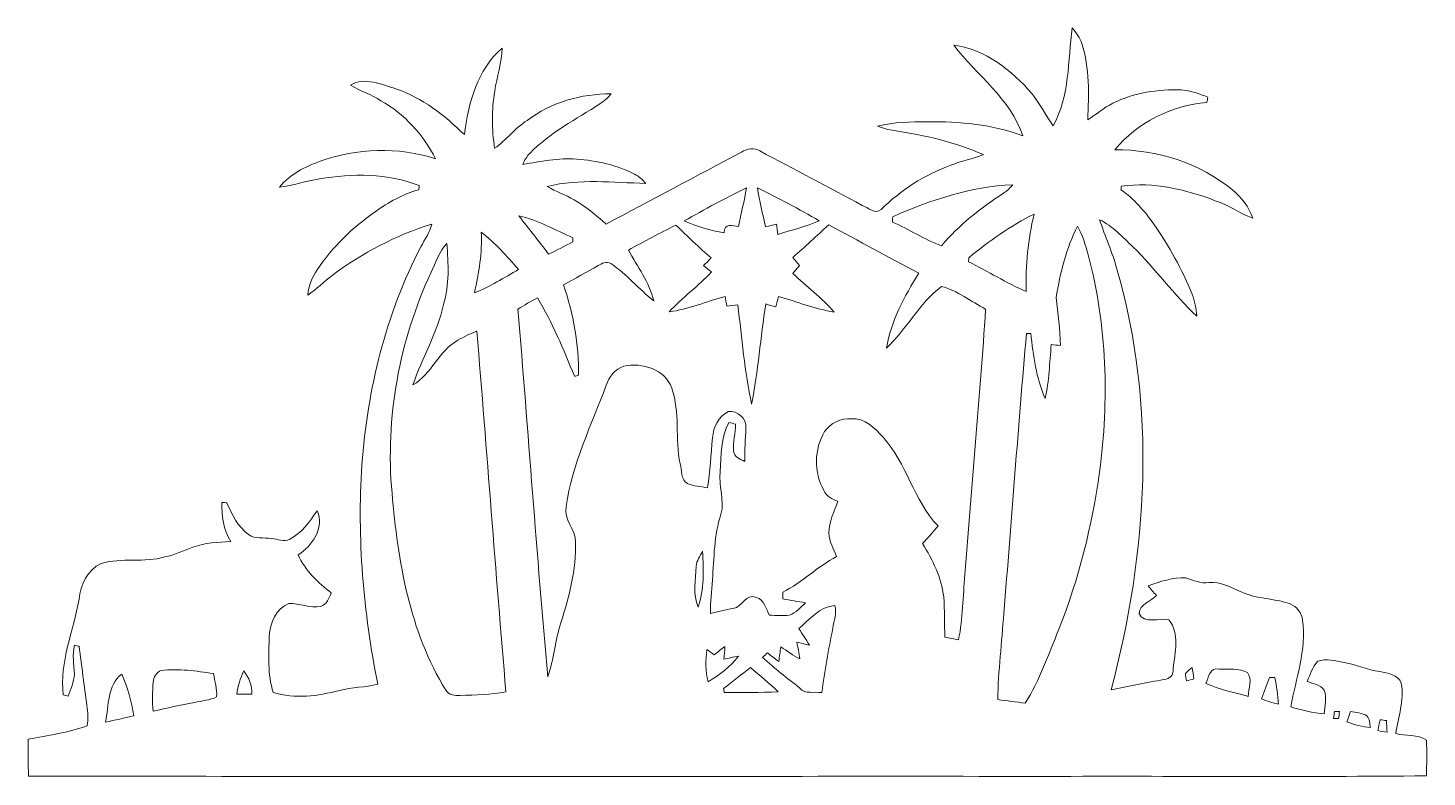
# Model space of a CAD drawing. Header units: centimetres. Extents: x -16.2 to 16.2, y -8.7 to 8.7.
import ezdxf

# ---------------------------------------------------------------- set-up
doc = ezdxf.new("R2010")
doc.units = ezdxf.units.CM
doc.header["$MEASUREMENT"] = 0
doc.layers.add('Layer 1', color=7, linetype='Continuous')

msp = doc.modelspace()

# ---------------------------------------------------------------- linework, layer by layer
at = {"layer": 'Layer 1', "color": 251, "lineweight": 9}
for points, knots in [([(7.99296, 8.67396), (8.07974, 8.56177), (8.17499, 8.44959), (8.21627, 8.31095), (8.21627, 8.31095), (8.39654, 7.74192), (8.3789, 7.13585), (8.35174, 6.54671), (8.35174, 6.54671), (8.54894, 6.66912), (8.72356, 6.82646), (8.93347, 6.92771), (8.93347, 6.92771), (9.42348, 7.17642), (9.98404, 7.25544), (10.52838, 7.23709), (10.52838, 7.23709), (10.73934, 7.22016), (10.94042, 7.14502), (11.13798, 7.07235), (11.13798, 7.07235), (11.12845, 7.03037), (11.11963, 6.98803), (11.11081, 6.9457), (11.11081, 6.9457), (10.29942, 6.87938), (9.50003, 6.48497), (8.98144, 5.85244), (8.98144, 5.85244), (9.95864, 5.85809), (10.9443, 5.54447), (11.70313, 4.92217), (11.70313, 4.92217), (11.91409, 4.7493), (12.08942, 4.52529), (12.17549, 4.26459), (12.17549, 4.26459), (11.8774, 4.37995), (11.61105, 4.56516), (11.30907, 4.67134), (11.30907, 4.67134), (10.61974, 4.92993), (9.87115, 5.11372), (9.13243, 5.00507), (9.13243, 5.00507), (9.12961, 4.98426), (9.12397, 4.94298), (9.1215, 4.92217), (9.1215, 4.92217), (9.42771, 4.71156), (9.67148, 4.42687), (9.8842, 4.12524), (9.8842, 4.12524), (10.23733, 3.62006), (10.54143, 3.0782), (10.76968, 2.50529), (10.76968, 2.50529), (10.83741, 2.34371), (10.8621, 2.16944), (10.87727, 1.99552), (10.87727, 1.99552), (10.34599, 2.49435), (9.91807, 3.09231), (9.39666, 3.60242), (9.39666, 3.60242), (9.15924, 3.83208), (8.92676, 4.08256), (8.62655, 4.23002), (8.62655, 4.23002), (8.74967, 3.84584), (8.92747, 3.48036), (9.02343, 3.08702), (9.02343, 3.08702), (9.95652, -0.08587), (9.73745, -3.49899), (8.8936, -6.66729), (8.8936, -6.66729), (9.3, -6.57839), (9.70781, -6.49655), (10.1188, -6.43022), (10.1188, -6.43022), (10.24933, -6.41611), (10.34987, -6.32474), (10.32835, -6.17446), (10.32835, -6.17446), (10.38233, -5.80051), (10.48675, -5.36942), (10.23486, -5.04275), (10.23486, -5.04275), (10.02461, -4.98489), (9.64855, -5.16022), (9.5413, -4.89352), (9.5413, -4.89352), (9.54942, -4.68891), (9.81612, -4.61624), (9.94276, -4.47619), (9.94276, -4.47619), (9.87785, -4.40422), (9.81259, -4.33261), (9.75191, -4.25711), (9.75191, -4.25711), (10.03237, -4.16116), (10.32518, -4.05215), (10.62645, -4.06943), (10.62645, -4.06943), (10.79825, -4.13152), (10.97005, -4.20631), (11.15808, -4.18091), (11.15808, -4.18091), (11.42866, -4.14669), (11.66926, -4.29345), (11.90703, -4.39752), (11.90703, -4.39752), (12.26581, -4.56191), (12.67503, -4.54427), (13.04474, -4.67374), (13.04474, -4.67374), (13.20243, -4.73301), (13.30897, -4.88964), (13.3319, -5.05333), (13.3319, -5.05333), (13.42362, -5.73948), (13.1795, -6.39706), (13.05603, -7.0617), (13.05603, -7.0617), (13.31038, -7.13789), (13.56967, -7.20281), (13.83531, -7.22362), (13.83531, -7.22362), (13.83214, -7.04441), (13.90834, -6.84615), (13.83038, -6.67434), (13.83038, -6.67434), (13.74359, -6.54311), (13.57179, -6.52512), (13.43597, -6.47326), (13.43597, -6.47326), (13.51005, -6.31522), (13.56156, -6.13601), (13.68186, -6.00548), (13.68186, -6.00548), (13.88012, -5.92857), (14.09531, -5.99525), (14.29428, -6.03582), (14.29428, -6.03582), (14.57897, -6.07074), (14.83756, -6.20868), (15.12295, -6.24501), (15.12295, -6.24501), (15.30216, -6.27712), (15.54699, -6.3124), (15.61614, -6.51348), (15.61614, -6.51348), (15.70257, -6.90965), (15.53923, -7.29241), (15.49478, -7.68188), (15.49478, -7.68188), (15.72514, -7.73444), (15.99431, -7.6967), (16.19998, -7.8311), (16.19998, -7.8311), (16.21586, -8.10698), (16.20951, -8.38426), (16.20104, -8.66084), (16.20104, -8.66084), (13.36929, -8.68694), (10.53719, -8.66472), (7.70545, -8.67213), (7.70545, -8.67213), (-0.2638, -8.66648), (-8.23305, -8.68306), (-16.2023, -8.66401), (-16.2023, -8.66401), (-16.20936, -8.37897), (-16.21324, -8.09428), (-16.20548, -7.80958), (-16.20548, -7.80958), (-15.75039, -7.71892), (-15.27802, -7.66389), (-14.84411, -7.49879), (-14.84411, -7.49879), (-14.7986, -7.34709), (-14.83599, -7.18658), (-14.84869, -7.03241), (-14.84869, -7.03241), (-14.91184, -6.57451), (-14.96476, -6.11484), (-15.02685, -5.65693), (-15.02685, -5.65693), (-15.05436, -5.65023), (-15.1094, -5.63718), (-15.13691, -5.63083), (-15.13691, -5.63083), (-15.19265, -5.85343), (-15.14503, -6.08062), (-15.13727, -6.30534), (-15.13727, -6.30534), (-15.15173, -6.48243), (-15.22123, -6.64824), (-15.28191, -6.81334), (-15.28191, -6.81334), (-15.31048, -6.80593), (-15.36692, -6.79111), (-15.3955, -6.78371), (-15.3955, -6.78371), (-15.48793, -6.01783), (-15.15596, -5.30345), (-15.03002, -4.56473), (-15.03002, -4.56473), (-14.98769, -4.23348), (-14.83705, -3.88423), (-14.51673, -3.73571), (-14.51673, -3.73571), (-14.03589, -3.59636), (-13.52119, -3.72583), (-13.03894, -3.58507), (-13.03894, -3.58507), (-12.81281, -3.53956), (-12.60467, -3.43796), (-12.38948, -3.35929), (-12.38948, -3.35929), (-12.10937, -3.25734), (-11.8074, -3.2457), (-11.51283, -3.22665), (-11.51283, -3.22665), (-11.68004, -2.95677), (-11.73402, -2.63575), (-11.71638, -2.32142), (-11.71638, -2.32142), (-11.68851, -2.32354), (-11.63312, -2.32812), (-11.60561, -2.33059), (-11.60561, -2.33059), (-11.48707, -2.6047), (-11.34808, -2.88728), (-11.10008, -3.06755), (-11.10008, -3.06755), (-10.94944, -3.1822), (-10.74448, -3.12752), (-10.57126, -3.16033), (-10.57126, -3.16033), (-10.43051, -3.16456), (-10.27846, -3.25734), (-10.14652, -3.17091), (-10.14652, -3.17091), (-9.86077, -3.03403), (-9.68756, -2.76663), (-9.5087, -2.51898), (-9.5087, -2.51898), (-9.33619, -2.9035), (-9.62476, -3.33813), (-9.95179, -3.53674), (-9.95179, -3.53674), (-9.78916, -3.90363), (-9.49706, -4.18021), (-9.18202, -4.41868), (-9.18202, -4.41868), (-9.23988, -4.53157), (-9.28539, -4.69561), (-9.42756, -4.73301), (-9.42756, -4.73301), (-9.67803, -4.78875), (-9.91933, -4.64728), (-10.16769, -4.66845), (-10.16769, -4.66845), (-10.45485, -4.78593), (-10.61219, -5.11542), (-10.61959, -5.41422), (-10.61959, -5.41422), (-10.63617, -5.8492), (-10.66157, -6.30851), (-10.52893, -6.72797), (-10.52893, -6.72797), (-10.02481, -6.88495), (-9.49494, -6.80981), (-8.99541, -6.6814), (-8.99541, -6.6814), (-8.70189, -6.61049), (-8.3978, -6.60379), (-8.10358, -6.53782), (-8.10358, -6.53782), (-8.44366, -4.86777), (-8.58336, -3.15292), (-8.474, -1.45112), (-8.474, -1.45112), (-8.34241, 0.29796), (-7.92402, 2.04315), (-7.10522, 3.60207), (-7.10522, 3.60207), (-7.01315, 3.77317), (-6.90237, 3.93792), (-6.8551, 4.12877), (-6.8551, 4.12877), (-7.68554, 3.87018), (-8.46659, 3.45955), (-9.16227, 2.9385), (-9.16227, 2.9385), (-9.35841, 2.79597), (-9.52563, 2.61747), (-9.72918, 2.48482), (-9.72918, 2.48482), (-9.71613, 2.69967), (-9.62229, 2.8951), (-9.50658, 3.07185), (-9.50658, 3.07185), (-9.15521, 3.60242), (-8.68743, 4.04975), (-8.16708, 4.41311), (-8.16708, 4.41311), (-7.85734, 4.63183), (-7.52221, 4.82762), (-7.15249, 4.92464), (-7.15249, 4.92464), (-7.15073, 4.94827), (-7.14685, 4.9959), (-7.14509, 5.01953), (-7.14509, 5.01953), (-7.87745, 5.31057), (-8.68919, 5.30281), (-9.45613, 5.17652), (-9.45613, 5.17652), (-9.76834, 5.13101), (-10.06679, 5.01742), (-10.38182, 4.98672), (-10.38182, 4.98672), (-10.14758, 5.28729), (-9.79021, 5.45204), (-9.44308, 5.58468), (-9.44308, 5.58468), (-8.5883, 5.89301), (-7.63404, 5.92194), (-6.76867, 5.6436), (-6.76867, 5.6436), (-7.04842, 6.19957), (-7.48657, 6.68076), (-8.03091, 6.98733), (-8.03091, 6.98733), (-8.24999, 7.1422), (-8.51739, 7.20252), (-8.73999, 7.34998), (-8.73999, 7.34998), (-8.40697, 7.54577), (-8.01892, 7.36692), (-7.68554, 7.2632), (-7.68554, 7.2632), (-7.0703, 7.05859), (-6.55665, 6.6469), (-6.09698, 6.20169), (-6.09698, 6.20169), (-6.00561, 6.93018), (-5.79853, 7.71652), (-5.21892, 8.2097), (-5.21892, 8.2097), (-5.22915, 7.86962), (-5.35086, 7.54507), (-5.39178, 7.20852), (-5.39178, 7.20852), (-5.4708, 6.77213), (-5.46092, 6.3234), (-5.39742, 5.8856), (-5.39742, 5.8856), (-5.12261, 6.07399), (-4.9247, 6.35374), (-4.64036, 6.53119), (-4.64036, 6.53119), (-4.0865, 6.95276), (-3.388, 7.14996), (-2.69691, 7.14784), (-2.69691, 7.14784), (-2.76817, 7.05929), (-2.85284, 6.98345), (-2.94915, 6.92312), (-2.94915, 6.92312), (-3.50618, 6.55694), (-4.1119, 6.24861), (-4.58251, 5.76672), (-4.58251, 5.76672), (-4.65483, 5.69581), (-4.70069, 5.60409), (-4.74267, 5.51307), (-4.74267, 5.51307), (-4.32992, 5.57657), (-3.91682, 5.66512), (-3.49631, 5.63689), (-3.49631, 5.63689), (-3.03417, 5.59985), (-2.56638, 5.50319), (-2.15293, 5.28588), (-2.15293, 5.28588), (-2.05027, 5.23614), (-1.96596, 5.15817), (-1.89187, 5.0721), (-1.89187, 5.0721), (-2.65105, 5.09079), (-3.42857, 5.18675), (-4.1754, 5.00119), (-4.1754, 5.00119), (-3.97785, 4.88054), (-3.75489, 4.80928), (-3.55592, 4.69039), (-3.55592, 4.69039), (-3.28323, 4.53834), (-3.0451, 4.33444), (-2.81192, 4.12842), (-2.81192, 4.12842), (-1.76628, 4.68545), (-0.71747, 5.23649), (0.32569, 5.79882), (0.32569, 5.79882), (0.4541, 5.86902), (0.62238, 5.91453), (0.7529, 5.82316), (0.7529, 5.82316), (1.54489, 5.40618), (2.33511, 4.98531), (3.12357, 4.56163), (3.12357, 4.56163), (3.25904, 4.51506), (3.42872, 4.34149), (3.56066, 4.46885), (3.56066, 4.46885), (4.02351, 4.91405), (4.5689, 5.27847), (5.17779, 5.49155), (5.17779, 5.49155), (5.42227, 5.59738), (5.68897, 5.63548), (5.93415, 5.73814), (5.93415, 5.73814), (5.27904, 6.03165), (4.57208, 6.18829), (3.86476, 6.29412), (3.86476, 6.29412), (3.73282, 6.31881), (3.60229, 6.34704), (3.47952, 6.40066), (3.47952, 6.40066), (3.85735, 6.4945), (4.24893, 6.49979), (4.63628, 6.50085), (4.63628, 6.50085), (5.3817, 6.50543), (6.14299, 6.44334), (6.84538, 6.17559), (6.84538, 6.17559), (6.56598, 7.03777), (5.77505, 7.57752), (5.24835, 8.27673), (5.24835, 8.27673), (5.97966, 8.17866), (6.58996, 7.69747), (7.05563, 7.15172), (7.05563, 7.15172), (7.23908, 6.91712), (7.38124, 6.65395), (7.54952, 6.40842), (7.54952, 6.40842), (7.93863, 7.10022), (7.88678, 7.91407), (7.99296, 8.67396), (7.99296, 8.67396), (7.99296, 8.67396), (7.99296, 8.67396), (7.99296, 8.67396)], [0, 0, 0, 0, 0.00854701, 0.00854701, 0.00854701, 0.00854701, 0.01709402, 0.01709402, 0.01709402, 0.01709402, 0.02564103, 0.02564103, 0.02564103, 0.02564103, 0.03418803, 0.03418803, 0.03418803, 0.03418803, 0.04273504, 0.04273504, 0.04273504, 0.04273504, 0.05128205, 0.05128205, 0.05128205, 0.05128205, 0.05982906, 0.05982906, 0.05982906, 0.05982906, 0.06837607, 0.06837607, 0.06837607, 0.06837607, 0.07692308, 0.07692308, 0.07692308, 0.07692308, 0.08547009, 0.08547009, 0.08547009, 0.08547009, 0.09401709, 0.09401709, 0.09401709, 0.09401709, 0.1025641, 0.1025641, 0.1025641, 0.1025641, 0.11111111, 0.11111111, 0.11111111, 0.11111111, 0.11965812, 0.11965812, 0.11965812, 0.11965812, 0.12820513, 0.12820513, 0.12820513, 0.12820513, 0.13675214, 0.13675214, 0.13675214, 0.13675214, 0.14529915, 0.14529915, 0.14529915, 0.14529915, 0.15384615, 0.15384615, 0.15384615, 0.15384615, 0.16239316, 0.16239316, 0.16239316, 0.16239316, 0.17094017, 0.17094017, 0.17094017, 0.17094017, 0.17948718, 0.17948718, 0.17948718, 0.17948718, 0.18803419, 0.18803419, 0.18803419, 0.18803419, 0.1965812, 0.1965812, 0.1965812, 0.1965812, 0.20512821, 0.20512821, 0.20512821, 0.20512821, 0.21367521, 0.21367521, 0.21367521, 0.21367521, 0.22222222, 0.22222222, 0.22222222, 0.22222222, 0.23076923, 0.23076923, 0.23076923, 0.23076923, 0.23931624, 0.23931624, 0.23931624, 0.23931624, 0.24786325, 0.24786325, 0.24786325, 0.24786325, 0.25641026, 0.25641026, 0.25641026, 0.25641026, 0.26495726, 0.26495726, 0.26495726, 0.26495726, 0.27350427, 0.27350427, 0.27350427, 0.27350427, 0.28205128, 0.28205128, 0.28205128, 0.28205128, 0.29059829, 0.29059829, 0.29059829, 0.29059829, 0.2991453, 0.2991453, 0.2991453, 0.2991453, 0.30769231, 0.30769231, 0.30769231, 0.30769231, 0.31623932, 0.31623932, 0.31623932, 0.31623932, 0.32478632, 0.32478632, 0.32478632, 0.32478632, 0.33333333, 0.33333333, 0.33333333, 0.33333333, 0.34188034, 0.34188034, 0.34188034, 0.34188034, 0.35042735, 0.35042735, 0.35042735, 0.35042735, 0.35897436, 0.35897436, 0.35897436, 0.35897436, 0.36752137, 0.36752137, 0.36752137, 0.36752137, 0.37606838, 0.37606838, 0.37606838, 0.37606838, 0.38461538, 0.38461538, 0.38461538, 0.38461538, 0.39316239, 0.39316239, 0.39316239, 0.39316239, 0.4017094, 0.4017094, 0.4017094, 0.4017094, 0.41025641, 0.41025641, 0.41025641, 0.41025641, 0.41880342, 0.41880342, 0.41880342, 0.41880342, 0.42735043, 0.42735043, 0.42735043, 0.42735043, 0.43589744, 0.43589744, 0.43589744, 0.43589744, 0.44444444, 0.44444444, 0.44444444, 0.44444444, 0.45299145, 0.45299145, 0.45299145, 0.45299145, 0.46153846, 0.46153846, 0.46153846, 0.46153846, 0.47008547, 0.47008547, 0.47008547, 0.47008547, 0.47863248, 0.47863248, 0.47863248, 0.47863248, 0.48717949, 0.48717949, 0.48717949, 0.48717949, 0.4957265, 0.4957265, 0.4957265, 0.4957265, 0.5042735, 0.5042735, 0.5042735, 0.5042735, 0.51282051, 0.51282051, 0.51282051, 0.51282051, 0.52136752, 0.52136752, 0.52136752, 0.52136752, 0.52991453, 0.52991453, 0.52991453, 0.52991453, 0.53846154, 0.53846154, 0.53846154, 0.53846154, 0.54700855, 0.54700855, 0.54700855, 0.54700855, 0.55555556, 0.55555556, 0.55555556, 0.55555556, 0.56410256, 0.56410256, 0.56410256, 0.56410256, 0.57264957, 0.57264957, 0.57264957, 0.57264957, 0.58119658, 0.58119658, 0.58119658, 0.58119658, 0.58974359, 0.58974359, 0.58974359, 0.58974359, 0.5982906, 0.5982906, 0.5982906, 0.5982906, 0.60683761, 0.60683761, 0.60683761, 0.60683761, 0.61538462, 0.61538462, 0.61538462, 0.61538462, 0.62393162, 0.62393162, 0.62393162, 0.62393162, 0.63247863, 0.63247863, 0.63247863, 0.63247863, 0.64102564, 0.64102564, 0.64102564, 0.64102564, 0.64957265, 0.64957265, 0.64957265, 0.64957265, 0.65811966, 0.65811966, 0.65811966, 0.65811966, 0.66666667, 0.66666667, 0.66666667, 0.66666667, 0.67521368, 0.67521368, 0.67521368, 0.67521368, 0.68376068, 0.68376068, 0.68376068, 0.68376068, 0.69230769, 0.69230769, 0.69230769, 0.69230769, 0.7008547, 0.7008547, 0.7008547, 0.7008547, 0.70940171, 0.70940171, 0.70940171, 0.70940171, 0.71794872, 0.71794872, 0.71794872, 0.71794872, 0.72649573, 0.72649573, 0.72649573, 0.72649573, 0.73504274, 0.73504274, 0.73504274, 0.73504274, 0.74358974, 0.74358974, 0.74358974, 0.74358974, 0.75213675, 0.75213675, 0.75213675, 0.75213675, 0.76068376, 0.76068376, 0.76068376, 0.76068376, 0.76923077, 0.76923077, 0.76923077, 0.76923077, 0.77777778, 0.77777778, 0.77777778, 0.77777778, 0.78632479, 0.78632479, 0.78632479, 0.78632479, 0.79487179, 0.79487179, 0.79487179, 0.79487179, 0.8034188, 0.8034188, 0.8034188, 0.8034188, 0.81196581, 0.81196581, 0.81196581, 0.81196581, 0.82051282, 0.82051282, 0.82051282, 0.82051282, 0.82905983, 0.82905983, 0.82905983, 0.82905983, 0.83760684, 0.83760684, 0.83760684, 0.83760684, 0.84615385, 0.84615385, 0.84615385, 0.84615385, 0.85470085, 0.85470085, 0.85470085, 0.85470085, 0.86324786, 0.86324786, 0.86324786, 0.86324786, 0.87179487, 0.87179487, 0.87179487, 0.87179487, 0.88034188, 0.88034188, 0.88034188, 0.88034188, 0.88888889, 0.88888889, 0.88888889, 0.88888889, 0.8974359, 0.8974359, 0.8974359, 0.8974359, 0.90598291, 0.90598291, 0.90598291, 0.90598291, 0.91452991, 0.91452991, 0.91452991, 0.91452991, 0.92307692, 0.92307692, 0.92307692, 0.92307692, 0.93162393, 0.93162393, 0.93162393, 0.93162393, 0.94017094, 0.94017094, 0.94017094, 0.94017094, 0.94871795, 0.94871795, 0.94871795, 0.94871795, 0.95726496, 0.95726496, 0.95726496, 0.95726496, 0.96581197, 0.96581197, 0.96581197, 0.96581197, 0.97435897, 0.97435897, 0.97435897, 0.97435897, 0.98290598, 0.98290598, 0.98290598, 0.98290598, 1, 1, 1, 1]), ([(-1.00322, 4.20426), (-0.70901, 4.07021), (-0.39327, 3.98554), (-0.07648, 3.9231), (-0.07648, 3.9231), (-0.07436, 4.1651), (0.1179, 4.08961), (0.25302, 4.07585), (0.25302, 4.07585), (0.31475, 4.37254), (0.39201, 4.66605), (0.44175, 4.9652), (0.44175, 4.9652), (-0.0539, 4.73943), (-0.52415, 4.46214), (-1.00322, 4.20426), (-1.00322, 4.20426), (-1.00322, 4.20426), (-1.00322, 4.20426), (-1.00322, 4.20426)], [0, 0, 0, 0, 0.16666667, 0.16666667, 0.16666667, 0.16666667, 0.33333333, 0.33333333, 0.33333333, 0.33333333, 0.5, 0.5, 0.5, 0.5, 0.66666667, 0.66666667, 0.66666667, 0.66666667, 1, 1, 1, 1]), ([(0.69928, 4.96626), (0.72645, 4.65935), (0.82769, 4.36548), (0.8859, 4.06386), (0.8859, 4.06386), (0.97057, 4.08361), (1.05453, 4.10619), (1.13849, 4.12947), (1.13849, 4.12947), (1.14555, 4.0695), (1.15966, 3.94991), (1.16671, 3.88994), (1.16671, 3.88994), (1.4888, 3.98836), (1.81688, 4.07162), (2.12697, 4.20532), (2.12697, 4.20532), (1.6606, 4.4759), (1.18506, 4.73308), (0.69928, 4.96626), (0.69928, 4.96626), (0.69928, 4.96626), (0.69928, 4.96626), (0.69928, 4.96626)], [0, 0, 0, 0, 0.14285714, 0.14285714, 0.14285714, 0.14285714, 0.28571429, 0.28571429, 0.28571429, 0.28571429, 0.42857143, 0.42857143, 0.42857143, 0.42857143, 0.57142857, 0.57142857, 0.57142857, 0.57142857, 0.71428571, 0.71428571, 0.71428571, 0.71428571, 1, 1, 1, 1]), ([(3.82983, 4.29881), (3.82807, 4.25789), (3.82701, 4.21696), (3.82595, 4.17569), (3.82595, 4.17569), (4.21048, 4.006), (4.56502, 3.77387), (4.95943, 3.62571), (4.95943, 3.62571), (5.36583, 4.10831), (5.87347, 4.49742), (6.39699, 4.84491), (6.39699, 4.84491), (6.4799, 4.89677), (6.5501, 4.96485), (6.61219, 5.03999), (6.61219, 5.03999), (5.6417, 4.99801), (4.71178, 4.6858), (3.82983, 4.29881), (3.82983, 4.29881), (3.82983, 4.29881), (3.82983, 4.29881), (3.82983, 4.29881)], [0, 0, 0, 0, 0.14285714, 0.14285714, 0.14285714, 0.14285714, 0.28571429, 0.28571429, 0.28571429, 0.28571429, 0.42857143, 0.42857143, 0.42857143, 0.42857143, 0.57142857, 0.57142857, 0.57142857, 0.57142857, 0.71428571, 0.71428571, 0.71428571, 0.71428571, 1, 1, 1, 1]), ([(-4.83651, 4.3175), (-4.60297, 4.02399), (-4.36872, 3.73154), (-4.14436, 3.43062), (-4.14436, 3.43062), (-3.95774, 3.52446), (-3.77253, 3.62147), (-3.58591, 3.71531), (-3.58591, 3.71531), (-3.58556, 3.73965), (-3.58521, 3.78799), (-3.58485, 3.81233), (-3.58485, 3.81233), (-3.9969, 3.99119), (-4.39166, 4.22931), (-4.83651, 4.3175), (-4.83651, 4.3175), (-4.83651, 4.3175), (-4.83651, 4.3175), (-4.83651, 4.3175)], [0, 0, 0, 0, 0.16666667, 0.16666667, 0.16666667, 0.16666667, 0.33333333, 0.33333333, 0.33333333, 0.33333333, 0.5, 0.5, 0.5, 0.5, 0.66666667, 0.66666667, 0.66666667, 0.66666667, 1, 1, 1, 1]), ([(5.59443, 3.35019), (5.59301, 3.3262), (5.59054, 3.27857), (5.58913, 3.25459), (5.58913, 3.25459), (6.03751, 3.03198), (6.46543, 2.76881), (6.92228, 2.56314), (6.92228, 2.56314), (6.91487, 3.16816), (6.96109, 3.77246), (7.10996, 4.35984), (7.10996, 4.35984), (6.56104, 4.09384), (6.06962, 3.72872), (5.59443, 3.35019), (5.59443, 3.35019), (5.59443, 3.35019), (5.59443, 3.35019), (5.59443, 3.35019)], [0, 0, 0, 0, 0.16666667, 0.16666667, 0.16666667, 0.16666667, 0.33333333, 0.33333333, 0.33333333, 0.33333333, 0.5, 0.5, 0.5, 0.5, 0.66666667, 0.66666667, 0.66666667, 0.66666667, 1, 1, 1, 1]), ([(-5.70787, 3.94497), (-5.68176, 3.46872), (-5.75973, 2.99917), (-5.86309, 2.53633), (-5.86309, 2.53633), (-5.50502, 2.67709), (-5.17659, 2.88558), (-4.84392, 3.07714), (-4.84392, 3.07714), (-5.10956, 3.38758), (-5.38896, 3.6885), (-5.70787, 3.94497), (-5.70787, 3.94497), (-5.70787, 3.94497), (-5.70787, 3.94497), (-5.70787, 3.94497)], [0, 0, 0, 0, 0.2, 0.2, 0.2, 0.2, 0.4, 0.4, 0.4, 0.4, 0.6, 0.6, 0.6, 0.6, 1, 1, 1, 1]), ([(-2.29651, 3.52517), (-2.08449, 3.14205), (-1.81073, 2.7808), (-1.7049, 2.34901), (-1.7049, 2.34901), (-2.05521, 2.61606), (-2.33567, 2.96989), (-2.70467, 3.21331), (-2.70467, 3.21331), (-2.80063, 3.28246), (-2.91175, 3.21296), (-2.99995, 3.16639), (-2.99995, 3.16639), (-3.26524, 3.01364), (-3.53441, 2.86759), (-3.80252, 2.71977), (-3.80252, 2.71977), (-3.56404, 2.04809), (-3.44833, 1.33689), (-3.45186, 0.62427), (-3.45186, 0.62427), (-3.47549, 0.61898), (-3.52312, 0.60805), (-3.54675, 0.6024), (-3.54675, 0.6024), (-3.80111, 1.22153), (-4.05546, 1.84383), (-4.40153, 2.41815), (-4.40153, 2.41815), (-4.55852, 2.3416), (-4.70739, 2.24952), (-4.85626, 2.15815), (-4.85626, 2.15815), (-4.62202, -0.68171), (-4.41635, -3.5251), (-4.16588, -6.36355), (-4.16588, -6.36355), (-4.01912, -5.95785), (-3.99443, -5.5197), (-3.86108, -5.10978), (-3.86108, -5.10978), (-3.66599, -4.50617), (-3.50512, -3.87964), (-3.51994, -3.24005), (-3.51994, -3.24005), (-3.51077, -2.94231), (-3.81204, -2.72747), (-3.73584, -2.41738), (-3.73584, -2.41738), (-3.60955, -1.4296), (-3.14494, -0.53284), (-2.81051, 0.39391), (-2.81051, 0.39391), (-2.74736, 0.59111), (-2.60378, 0.77632), (-2.39881, 0.83559), (-2.39881, 0.83559), (-1.98042, 0.93013), (-1.43926, 0.76256), (-1.29003, 0.32406), (-1.29003, 0.32406), (-1.08966, -0.2365), (-1.22124, -0.84822), (-1.09847, -1.42572), (-1.09847, -1.42572), (-1.05014, -1.57212), (-1.08824, -1.79966), (-0.92385, -1.88186), (-0.92385, -1.88186), (-0.77956, -1.94571), (-0.61799, -1.95453), (-0.46383, -1.98381), (-0.46383, -1.98381), (-0.39433, -1.6014), (-0.38516, -1.21158), (-0.346, -0.826), (-0.346, -0.826), (-0.3273, -0.58187), (-0.20665, -0.32223), (0.02618, -0.21781), (0.02618, -0.21781), (0.2375, -0.18641), (0.43928, -0.37761), (0.42941, -0.59175), (0.42941, -0.59175), (0.41, -0.85104), (0.4033, -1.11033), (0.40506, -1.37033), (0.40506, -1.37033), (0.29817, -1.3287), (0.15636, -1.26908), (0.14225, -1.13644), (0.14225, -1.13644), (0.11614, -0.92618), (0.19022, -0.71734), (0.1874, -0.50638), (0.1874, -0.50638), (0.13448, -0.49438), (0.08227, -0.48274), (0.02971, -0.4711), (0.02971, -0.4711), (-0.15585, -0.82211), (-0.14844, -1.22993), (-0.16926, -1.61622), (-0.16926, -1.61622), (-0.21018, -1.94395), (-0.05919, -2.27097), (-0.1495, -2.59447), (-0.1495, -2.59447), (-0.31566, -3.08589), (-0.30755, -3.60906), (-0.34882, -4.12023), (-0.34882, -4.12023), (-0.36434, -4.37988), (-0.39715, -4.63917), (-0.39292, -4.89987), (-0.39292, -4.89987), (-0.219, -4.85295), (-0.04402, -4.80886), (0.13413, -4.77922), (0.13413, -4.77922), (0.34791, -4.75488), (0.42447, -4.42186), (0.67106, -4.5224), (0.67106, -4.5224), (0.84956, -4.58167), (0.89789, -4.78593), (0.97339, -4.93621), (0.97339, -4.93621), (1.12791, -4.94044), (1.28313, -4.95596), (1.43729, -4.93762), (1.43729, -4.93762), (1.58158, -4.87518), (1.69905, -4.75841), (1.80912, -4.64728), (1.80912, -4.64728), (1.63308, -4.6173), (1.4574, -4.59366), (1.28313, -4.55979), (1.28313, -4.55979), (1.28348, -4.50688), (1.28419, -4.45396), (1.28489, -4.40104), (1.28489, -4.40104), (1.73363, -4.17491), (2.08711, -3.81014), (2.53161, -3.57837), (2.53161, -3.57837), (2.46493, -3.39669), (2.3524, -3.22735), (2.35028, -3.02768), (2.35028, -3.02768), (2.34605, -2.76804), (2.47905, -2.53803), (2.55666, -2.29708), (2.55666, -2.29708), (2.42542, -2.25122), (2.28819, -2.17925), (2.23245, -2.04414), (2.23245, -2.04414), (2.00068, -1.6261), (2.00773, -1.08776), (2.25327, -0.67783), (2.25327, -0.67783), (2.38768, -0.47463), (2.63286, -0.37409), (2.87098, -0.3822), (2.87098, -0.3822), (3.17966, -0.3628), (3.42096, -0.59387), (3.60723, -0.81153), (3.60723, -0.81153), (4.15862, -1.41549), (4.31384, -2.2745), (4.88111, -2.86717), (4.88111, -2.86717), (4.76575, -3.00722), (4.64616, -3.14339), (4.52374, -3.2771), (4.52374, -3.2771), (4.75905, -3.65457), (4.95907, -4.06732), (5.01552, -4.51323), (5.01552, -4.51323), (5.03245, -4.82438), (5.02928, -5.13659), (5.03809, -5.44844), (5.03809, -5.44844), (5.14499, -5.46961), (5.24764, -5.48443), (5.35701, -5.50559), (5.35701, -5.50559), (5.45861, -5.00959), (5.45861, -4.49912), (5.50517, -3.99641), (5.50517, -3.99641), (5.66075, -1.94395), (5.85089, 0.10569), (5.9853, 2.15921), (5.9853, 2.15921), (5.64381, 2.32925), (5.3309, 2.59066), (4.95907, 2.68273), (4.95907, 2.68273), (4.4486, 2.29327), (4.15121, 1.68931), (3.68308, 1.25363), (3.68308, 1.25363), (3.79491, 1.88299), (4.10112, 2.45801), (4.43696, 2.99459), (4.43696, 2.99459), (3.73952, 3.36642), (3.03996, 3.73366), (2.3464, 4.11254), (2.3464, 4.11254), (2.07123, 3.85572), (1.7936, 3.60207), (1.51279, 3.35195), (1.51279, 3.35195), (1.56464, 3.29057), (1.61827, 3.2306), (1.67154, 3.17027), (1.67154, 3.17027), (1.61862, 3.10818), (1.565, 3.04645), (1.51349, 2.9833), (1.51349, 2.9833), (1.83311, 2.68591), (2.18483, 2.41956), (2.4734, 2.09007), (2.4734, 2.09007), (2.02961, 2.15709), (1.61121, 2.33172), (1.18082, 2.45131), (1.18082, 2.45131), (1.16001, 2.37158), (1.13955, 2.29115), (1.11944, 2.21036), (1.11944, 2.21036), (1.04289, 2.23329), (0.96563, 2.25587), (0.88837, 2.27669), (0.88837, 2.27669), (0.76878, 1.50375), (0.71128, 0.72094), (0.56029, -0.04671), (0.56029, -0.04671), (0.40083, 0.71176), (0.33451, 1.48717), (0.24138, 2.25622), (0.24138, 2.25622), (0.15671, 2.24846), (0.07204, 2.23894), (-0.01227, 2.22977), (-0.01227, 2.22977), (-0.02321, 2.2848), (-0.04508, 2.39522), (-0.05566, 2.45025), (-0.05566, 2.45025), (-0.48852, 2.33384), (-0.90656, 2.15427), (-1.35283, 2.09395), (-1.35283, 2.09395), (-1.04238, 2.42168), (-0.67867, 2.69367), (-0.36576, 3.01893), (-0.36576, 3.01893), (-0.43031, 3.06832), (-0.49417, 3.11771), (-0.55696, 3.16816), (-0.55696, 3.16816), (-0.49664, 3.22742), (-0.43525, 3.28563), (-0.37387, 3.34419), (-0.37387, 3.34419), (-0.66174, 3.58232), (-0.92385, 3.84902), (-1.19655, 4.10372), (-1.19655, 4.10372), (-1.56767, 3.91992), (-1.9335, 3.72484), (-2.29651, 3.52517), (-2.29651, 3.52517), (-2.29651, 3.52517), (-2.29651, 3.52517), (-2.29651, 3.52517)], [0, 0, 0, 0, 0.01369863, 0.01369863, 0.01369863, 0.01369863, 0.02739726, 0.02739726, 0.02739726, 0.02739726, 0.04109589, 0.04109589, 0.04109589, 0.04109589, 0.05479452, 0.05479452, 0.05479452, 0.05479452, 0.06849315, 0.06849315, 0.06849315, 0.06849315, 0.08219178, 0.08219178, 0.08219178, 0.08219178, 0.09589041, 0.09589041, 0.09589041, 0.09589041, 0.10958904, 0.10958904, 0.10958904, 0.10958904, 0.12328767, 0.12328767, 0.12328767, 0.12328767, 0.1369863, 0.1369863, 0.1369863, 0.1369863, 0.15068493, 0.15068493, 0.15068493, 0.15068493, 0.16438356, 0.16438356, 0.16438356, 0.16438356, 0.17808219, 0.17808219, 0.17808219, 0.17808219, 0.19178082, 0.19178082, 0.19178082, 0.19178082, 0.20547945, 0.20547945, 0.20547945, 0.20547945, 0.21917808, 0.21917808, 0.21917808, 0.21917808, 0.23287671, 0.23287671, 0.23287671, 0.23287671, 0.24657534, 0.24657534, 0.24657534, 0.24657534, 0.26027397, 0.26027397, 0.26027397, 0.26027397, 0.2739726, 0.2739726, 0.2739726, 0.2739726, 0.28767123, 0.28767123, 0.28767123, 0.28767123, 0.30136986, 0.30136986, 0.30136986, 0.30136986, 0.31506849, 0.31506849, 0.31506849, 0.31506849, 0.32876712, 0.32876712, 0.32876712, 0.32876712, 0.34246575, 0.34246575, 0.34246575, 0.34246575, 0.35616438, 0.35616438, 0.35616438, 0.35616438, 0.36986301, 0.36986301, 0.36986301, 0.36986301, 0.38356164, 0.38356164, 0.38356164, 0.38356164, 0.39726027, 0.39726027, 0.39726027, 0.39726027, 0.4109589, 0.4109589, 0.4109589, 0.4109589, 0.42465753, 0.42465753, 0.42465753, 0.42465753, 0.43835616, 0.43835616, 0.43835616, 0.43835616, 0.45205479, 0.45205479, 0.45205479, 0.45205479, 0.46575342, 0.46575342, 0.46575342, 0.46575342, 0.47945205, 0.47945205, 0.47945205, 0.47945205, 0.49315068, 0.49315068, 0.49315068, 0.49315068, 0.50684932, 0.50684932, 0.50684932, 0.50684932, 0.52054795, 0.52054795, 0.52054795, 0.52054795, 0.53424658, 0.53424658, 0.53424658, 0.53424658, 0.54794521, 0.54794521, 0.54794521, 0.54794521, 0.56164384, 0.56164384, 0.56164384, 0.56164384, 0.57534247, 0.57534247, 0.57534247, 0.57534247, 0.5890411, 0.5890411, 0.5890411, 0.5890411, 0.60273973, 0.60273973, 0.60273973, 0.60273973, 0.61643836, 0.61643836, 0.61643836, 0.61643836, 0.63013699, 0.63013699, 0.63013699, 0.63013699, 0.64383562, 0.64383562, 0.64383562, 0.64383562, 0.65753425, 0.65753425, 0.65753425, 0.65753425, 0.67123288, 0.67123288, 0.67123288, 0.67123288, 0.68493151, 0.68493151, 0.68493151, 0.68493151, 0.69863014, 0.69863014, 0.69863014, 0.69863014, 0.71232877, 0.71232877, 0.71232877, 0.71232877, 0.7260274, 0.7260274, 0.7260274, 0.7260274, 0.73972603, 0.73972603, 0.73972603, 0.73972603, 0.75342466, 0.75342466, 0.75342466, 0.75342466, 0.76712329, 0.76712329, 0.76712329, 0.76712329, 0.78082192, 0.78082192, 0.78082192, 0.78082192, 0.79452055, 0.79452055, 0.79452055, 0.79452055, 0.80821918, 0.80821918, 0.80821918, 0.80821918, 0.82191781, 0.82191781, 0.82191781, 0.82191781, 0.83561644, 0.83561644, 0.83561644, 0.83561644, 0.84931507, 0.84931507, 0.84931507, 0.84931507, 0.8630137, 0.8630137, 0.8630137, 0.8630137, 0.87671233, 0.87671233, 0.87671233, 0.87671233, 0.89041096, 0.89041096, 0.89041096, 0.89041096, 0.90410959, 0.90410959, 0.90410959, 0.90410959, 0.91780822, 0.91780822, 0.91780822, 0.91780822, 0.93150685, 0.93150685, 0.93150685, 0.93150685, 0.94520548, 0.94520548, 0.94520548, 0.94520548, 0.95890411, 0.95890411, 0.95890411, 0.95890411, 0.97260274, 0.97260274, 0.97260274, 0.97260274, 1, 1, 1, 1]), ([(8.11538, 4.08361), (7.85256, 3.56926), (7.71074, 2.9967), (7.62149, 2.42873), (7.62149, 2.42873), (7.65641, 2.05796), (7.71815, 1.68861), (7.71885, 1.31431), (7.71885, 1.31431), (7.6483, 1.32172), (7.57774, 1.32912), (7.50754, 1.33583), (7.50754, 1.33583), (7.4645, 0.91849), (7.4578, 0.49657), (7.36784, 0.08523), (7.36784, 0.08523), (7.15264, 0.55584), (7.09232, 1.08289), (7.02988, 1.5923), (7.02988, 1.5923), (7.00518, 1.5923), (6.95579, 1.59265), (6.9311, 1.59265), (6.9311, 1.59265), (6.73848, -0.56917), (6.58749, -2.73452), (6.4044, -4.8974), (6.4044, -4.8974), (6.36136, -5.56274), (6.27599, -6.22632), (6.26647, -6.89377), (6.26647, -6.89377), (6.47849, -6.92164), (6.69086, -6.94704), (6.90358, -6.97491), (6.90358, -6.97491), (7.2359, -6.44116), (7.44404, -5.84179), (7.68322, -5.26288), (7.68322, -5.26288), (8.14713, -4.09307), (8.45051, -2.86329), (8.62584, -1.61833), (8.62584, -1.61833), (8.84986, 0.0563), (8.79694, 1.77856), (8.36373, 3.41616), (8.36373, 3.41616), (8.30058, 3.64511), (8.22791, 3.87442), (8.11538, 4.08361), (8.11538, 4.08361), (8.11538, 4.08361), (8.11538, 4.08361), (8.11538, 4.08361)], [0, 0, 0, 0, 0.06666667, 0.06666667, 0.06666667, 0.06666667, 0.13333333, 0.13333333, 0.13333333, 0.13333333, 0.2, 0.2, 0.2, 0.2, 0.26666667, 0.26666667, 0.26666667, 0.26666667, 0.33333333, 0.33333333, 0.33333333, 0.33333333, 0.4, 0.4, 0.4, 0.4, 0.46666667, 0.46666667, 0.46666667, 0.46666667, 0.53333333, 0.53333333, 0.53333333, 0.53333333, 0.6, 0.6, 0.6, 0.6, 0.66666667, 0.66666667, 0.66666667, 0.66666667, 0.73333333, 0.73333333, 0.73333333, 0.73333333, 0.8, 0.8, 0.8, 0.8, 0.86666667, 0.86666667, 0.86666667, 0.86666667, 1, 1, 1, 1]), ([(-6.87027, 3.01187), (-7.60793, 1.42085), (-7.9339, -0.36033), (-7.77515, -2.10905), (-7.77515, -2.10905), (-7.63897, -3.68455), (-7.37263, -5.31121), (-6.52526, -6.67611), (-6.52526, -6.67611), (-6.46493, -6.79535), (-6.3083, -6.80029), (-6.19364, -6.79464), (-6.19364, -6.79464), (-5.83946, -6.79358), (-5.48456, -6.76854), (-5.13425, -6.71527), (-5.13425, -6.71527), (-5.37061, -3.92903), (-5.58263, -1.14032), (-5.80594, 1.64698), (-5.80594, 1.64698), (-5.95869, 1.59053), (-6.1051, 1.51751), (-6.24621, 1.43566), (-6.24621, 1.43566), (-6.69635, 1.1993), (-6.84911, 0.6525), (-7.29078, 0.40202), (-7.29078, 0.40202), (-7.07559, 1.03032), (-6.72493, 1.60958), (-6.57923, 2.26328), (-6.57923, 2.26328), (-6.44129, 2.72365), (-6.46987, 3.20837), (-6.50197, 3.68074), (-6.50197, 3.68074), (-6.68542, 3.49694), (-6.75527, 3.23765), (-6.87027, 3.01187), (-6.87027, 3.01187), (-6.87027, 3.01187), (-6.87027, 3.01187), (-6.87027, 3.01187)], [0, 0, 0, 0, 0.08333333, 0.08333333, 0.08333333, 0.08333333, 0.16666667, 0.16666667, 0.16666667, 0.16666667, 0.25, 0.25, 0.25, 0.25, 0.33333333, 0.33333333, 0.33333333, 0.33333333, 0.41666667, 0.41666667, 0.41666667, 0.41666667, 0.5, 0.5, 0.5, 0.5, 0.58333333, 0.58333333, 0.58333333, 0.58333333, 0.66666667, 0.66666667, 0.66666667, 0.66666667, 0.75, 0.75, 0.75, 0.75, 0.83333333, 0.83333333, 0.83333333, 0.83333333, 1, 1, 1, 1]), ([(-0.72594, -3.80132), (-0.7457, -4.11741), (-0.79897, -4.44796), (-0.68184, -4.75347), (-0.68184, -4.75347), (-0.53615, -4.33896), (-0.55343, -3.88775), (-0.57848, -3.45595), (-0.57848, -3.45595), (-0.63492, -3.56673), (-0.71642, -3.67326), (-0.72594, -3.80132), (-0.72594, -3.80132), (-0.72594, -3.80132), (-0.72594, -3.80132), (-0.72594, -3.80132)], [0, 0, 0, 0, 0.2, 0.2, 0.2, 0.2, 0.4, 0.4, 0.4, 0.4, 0.6, 0.6, 0.6, 0.6, 1, 1, 1, 1]), ([(1.65637, -5.24701), (1.73892, -5.37471), (1.82499, -5.50065), (1.90331, -5.63153), (1.90331, -5.63153), (1.80453, -5.6079), (1.70611, -5.5825), (1.60733, -5.55992), (1.60733, -5.55992), (1.63344, -5.68763), (1.65778, -5.81568), (1.67436, -5.94551), (1.67436, -5.94551), (1.51702, -5.87283), (1.38014, -5.76453), (1.23727, -5.66893), (1.23727, -5.66893), (1.22175, -5.78464), (1.20269, -5.89294), (1.19105, -6.01148), (1.19105, -6.01148), (1.1018, -5.94515), (1.01361, -5.87636), (0.92612, -5.80828), (0.92612, -5.80828), (0.88943, -5.84426), (0.85274, -5.88024), (0.8164, -5.91693), (0.8164, -5.91693), (1.08981, -6.16776), (1.38649, -6.39142), (1.67471, -6.6246), (1.67471, -6.6246), (1.80312, -6.77841), (2.01514, -6.70045), (2.18553, -6.73149), (2.18553, -6.73149), (2.26068, -6.23196), (2.34287, -5.73313), (2.44271, -5.23819), (2.44271, -5.23819), (2.46529, -5.06497), (2.53937, -4.88753), (2.48928, -4.7129), (2.48928, -4.7129), (2.13861, -4.73442), (1.90684, -5.03534), (1.65637, -5.24701), (1.65637, -5.24701), (1.65637, -5.24701), (1.65637, -5.24701), (1.65637, -5.24701)], [0, 0, 0, 0, 0.07142857, 0.07142857, 0.07142857, 0.07142857, 0.14285714, 0.14285714, 0.14285714, 0.14285714, 0.21428571, 0.21428571, 0.21428571, 0.21428571, 0.28571429, 0.28571429, 0.28571429, 0.28571429, 0.35714286, 0.35714286, 0.35714286, 0.35714286, 0.42857143, 0.42857143, 0.42857143, 0.42857143, 0.5, 0.5, 0.5, 0.5, 0.57142857, 0.57142857, 0.57142857, 0.57142857, 0.64285714, 0.64285714, 0.64285714, 0.64285714, 0.71428571, 0.71428571, 0.71428571, 0.71428571, 0.78571429, 0.78571429, 0.78571429, 0.78571429, 0.85714286, 0.85714286, 0.85714286, 0.85714286, 1, 1, 1, 1]), ([(-0.30719, -5.85696), (-0.36364, -5.81463), (-0.41973, -5.77229), (-0.47653, -5.73102), (-0.47653, -5.73102), (-0.50898, -5.98043), (-0.51286, -6.23549), (-0.45042, -6.48102), (-0.45042, -6.48102), (-0.18831, -6.32157), (0.06146, -6.12824), (0.25443, -5.88836), (0.25443, -5.88836), (0.14083, -5.90564), (0.029, -5.9321), (-0.08247, -5.95856), (-0.08247, -5.95856), (-0.06977, -5.85943), (-0.05707, -5.75995), (-0.05849, -5.65976), (-0.05849, -5.65976), (-0.14209, -5.72467), (-0.225, -5.79064), (-0.30719, -5.85696), (-0.30719, -5.85696), (-0.30719, -5.85696), (-0.30719, -5.85696), (-0.30719, -5.85696)], [0, 0, 0, 0, 0.125, 0.125, 0.125, 0.125, 0.25, 0.25, 0.25, 0.25, 0.375, 0.375, 0.375, 0.375, 0.5, 0.5, 0.5, 0.5, 0.625, 0.625, 0.625, 0.625, 0.75, 0.75, 0.75, 0.75, 1, 1, 1, 1]), ([(-0.08812, -6.63519), (-0.08459, -6.65776), (-0.07789, -6.70221), (-0.07436, -6.72479), (-0.07436, -6.72479), (0.34192, -6.73784), (0.75855, -6.73149), (1.17483, -6.71209), (1.17483, -6.71209), (0.97021, -6.51454), (0.75114, -6.33286), (0.53383, -6.14976), (0.53383, -6.14976), (0.32216, -6.30604), (0.12143, -6.47608), (-0.08812, -6.63519), (-0.08812, -6.63519), (-0.08812, -6.63519), (-0.08812, -6.63519), (-0.08812, -6.63519)], [0, 0, 0, 0, 0.16666667, 0.16666667, 0.16666667, 0.16666667, 0.33333333, 0.33333333, 0.33333333, 0.33333333, 0.5, 0.5, 0.5, 0.5, 0.66666667, 0.66666667, 0.66666667, 0.66666667, 1, 1, 1, 1]), ([(10.62045, -6.28558), (10.61833, -6.34414), (10.63103, -6.402), (10.64056, -6.46021), (10.64056, -6.46021), (10.69736, -6.44363), (10.75486, -6.4274), (10.81271, -6.41153), (10.81271, -6.41153), (10.80248, -6.34591), (10.78238, -6.21432), (10.77214, -6.14871), (10.77214, -6.14871), (10.71817, -6.19033), (10.66067, -6.22984), (10.62045, -6.28558), (10.62045, -6.28558), (10.62045, -6.28558), (10.62045, -6.28558), (10.62045, -6.28558)], [0, 0, 0, 0, 0.16666667, 0.16666667, 0.16666667, 0.16666667, 0.33333333, 0.33333333, 0.33333333, 0.33333333, 0.5, 0.5, 0.5, 0.5, 0.66666667, 0.66666667, 0.66666667, 0.66666667, 1, 1, 1, 1]), ([(11.3948, -6.18645), (11.17749, -6.13424), (11.1475, -6.39001), (11.09035, -6.51983), (11.09035, -6.51983), (11.40326, -6.65847), (11.74087, -6.72691), (12.07037, -6.81722), (12.07037, -6.81722), (12.07989, -6.63766), (12.17444, -6.41682), (12.05238, -6.26618), (12.05238, -6.26618), (11.85623, -6.16035), (11.6107, -6.18716), (11.3948, -6.18645), (11.3948, -6.18645), (11.3948, -6.18645), (11.3948, -6.18645), (11.3948, -6.18645)], [0, 0, 0, 0, 0.16666667, 0.16666667, 0.16666667, 0.16666667, 0.33333333, 0.33333333, 0.33333333, 0.33333333, 0.5, 0.5, 0.5, 0.5, 0.66666667, 0.66666667, 0.66666667, 0.66666667, 1, 1, 1, 1]), ([(-14.41584, -7.41236), (-14.19606, -7.37284), (-13.97874, -7.31958), (-13.76214, -7.26631), (-13.76214, -7.26631), (-13.81788, -6.93505), (-13.89725, -6.60591), (-14.03942, -6.30075), (-14.03942, -6.30075), (-14.38197, -6.56251), (-14.3354, -7.03241), (-14.41584, -7.41236), (-14.41584, -7.41236), (-14.41584, -7.41236), (-14.41584, -7.41236), (-14.41584, -7.41236)], [0, 0, 0, 0, 0.2, 0.2, 0.2, 0.2, 0.4, 0.4, 0.4, 0.4, 0.6, 0.6, 0.6, 0.6, 1, 1, 1, 1]), ([(-13.1289, -6.21785), (-13.24003, -6.25983), (-13.30141, -6.37625), (-13.31094, -6.48984), (-13.31094, -6.48984), (-13.32258, -6.71245), (-13.34657, -6.93999), (-13.3127, -7.16224), (-13.3127, -7.16224), (-12.99308, -7.09486), (-12.67629, -7.01266), (-12.35385, -6.95833), (-12.35385, -6.95833), (-12.18275, -6.91882), (-11.99966, -6.90965), (-11.84021, -6.83063), (-11.84021, -6.83063), (-11.82892, -6.64824), (-11.88219, -6.46903), (-11.91394, -6.29123), (-11.91394, -6.29123), (-12.31469, -6.22667), (-12.72286, -6.17234), (-13.1289, -6.21785), (-13.1289, -6.21785), (-13.1289, -6.21785), (-13.1289, -6.21785), (-13.1289, -6.21785)], [0, 0, 0, 0, 0.125, 0.125, 0.125, 0.125, 0.25, 0.25, 0.25, 0.25, 0.375, 0.375, 0.375, 0.375, 0.5, 0.5, 0.5, 0.5, 0.625, 0.625, 0.625, 0.625, 0.75, 0.75, 0.75, 0.75, 1, 1, 1, 1]), ([(-11.37348, -6.7636), (-11.25742, -6.76571), (-11.141, -6.76748), (-11.02458, -6.76924), (-11.02458, -6.76924), (-11.01118, -6.57169), (-11.08914, -6.38013), (-11.21226, -6.22879), (-11.21226, -6.22879), (-11.29446, -6.39706), (-11.34173, -6.5798), (-11.37348, -6.7636), (-11.37348, -6.7636), (-11.37348, -6.7636), (-11.37348, -6.7636), (-11.37348, -6.7636)], [0, 0, 0, 0, 0.2, 0.2, 0.2, 0.2, 0.4, 0.4, 0.4, 0.4, 0.6, 0.6, 0.6, 0.6, 1, 1, 1, 1]), ([(12.56637, -6.37766), (12.50111, -6.54241), (12.43796, -6.70786), (12.3794, -6.87543), (12.3794, -6.87543), (12.50675, -6.92517), (12.63763, -6.96609), (12.77134, -6.99573), (12.77134, -6.99573), (12.76534, -6.78794), (12.7283, -6.58262), (12.68667, -6.37978), (12.68667, -6.37978), (12.65668, -6.37942), (12.59636, -6.37836), (12.56637, -6.37766), (12.56637, -6.37766), (12.56637, -6.37766), (12.56637, -6.37766), (12.56637, -6.37766)], [0, 0, 0, 0, 0.16666667, 0.16666667, 0.16666667, 0.16666667, 0.33333333, 0.33333333, 0.33333333, 0.33333333, 0.5, 0.5, 0.5, 0.5, 0.66666667, 0.66666667, 0.66666667, 0.66666667, 1, 1, 1, 1]), ([(14.07097, -7.16576), (14.06356, -7.2208), (14.05651, -7.27583), (14.05016, -7.33157), (14.05016, -7.33157), (14.07873, -7.33086), (14.13553, -7.32981), (14.16375, -7.32945), (14.16375, -7.32945), (14.17186, -7.27618), (14.18033, -7.22362), (14.18844, -7.1707), (14.18844, -7.1707), (14.14893, -7.16859), (14.10978, -7.16682), (14.07097, -7.16576), (14.07097, -7.16576), (14.07097, -7.16576), (14.07097, -7.16576), (14.07097, -7.16576)], [0, 0, 0, 0, 0.16666667, 0.16666667, 0.16666667, 0.16666667, 0.33333333, 0.33333333, 0.33333333, 0.33333333, 0.5, 0.5, 0.5, 0.5, 0.66666667, 0.66666667, 0.66666667, 0.66666667, 1, 1, 1, 1]), ([(14.44527, -7.16647), (14.41493, -7.24655), (14.38565, -7.32663), (14.35813, -7.40777), (14.35813, -7.40777), (14.53346, -7.48009), (14.71832, -7.52701), (14.90846, -7.54041), (14.90846, -7.54041), (14.87989, -7.44905), (14.89471, -7.33968), (14.82274, -7.27124), (14.82274, -7.27124), (14.71373, -7.1961), (14.56733, -7.19928), (14.44527, -7.16647), (14.44527, -7.16647), (14.44527, -7.16647), (14.44527, -7.16647), (14.44527, -7.16647)], [0, 0, 0, 0, 0.16666667, 0.16666667, 0.16666667, 0.16666667, 0.33333333, 0.33333333, 0.33333333, 0.33333333, 0.5, 0.5, 0.5, 0.5, 0.66666667, 0.66666667, 0.66666667, 0.66666667, 1, 1, 1, 1]), ([(15.13177, -7.35909), (15.1099, -7.44164), (15.08768, -7.52489), (15.07956, -7.61026), (15.07956, -7.61026), (15.148, -7.63073), (15.21961, -7.63743), (15.29088, -7.64484), (15.29088, -7.64484), (15.28735, -7.57887), (15.27994, -7.44658), (15.27641, -7.38025), (15.27641, -7.38025), (15.22808, -7.37284), (15.17975, -7.36579), (15.13177, -7.35909)], [0, 0, 0, 0, 0.2, 0.2, 0.2, 0.2, 0.4, 0.4, 0.4, 0.4, 0.6, 0.6, 0.6, 0.6, 1, 1, 1, 1])]:
    msp.add_open_spline(points, degree=3, knots=knots, dxfattribs=at)

doc.saveas('drawing.dxf')
